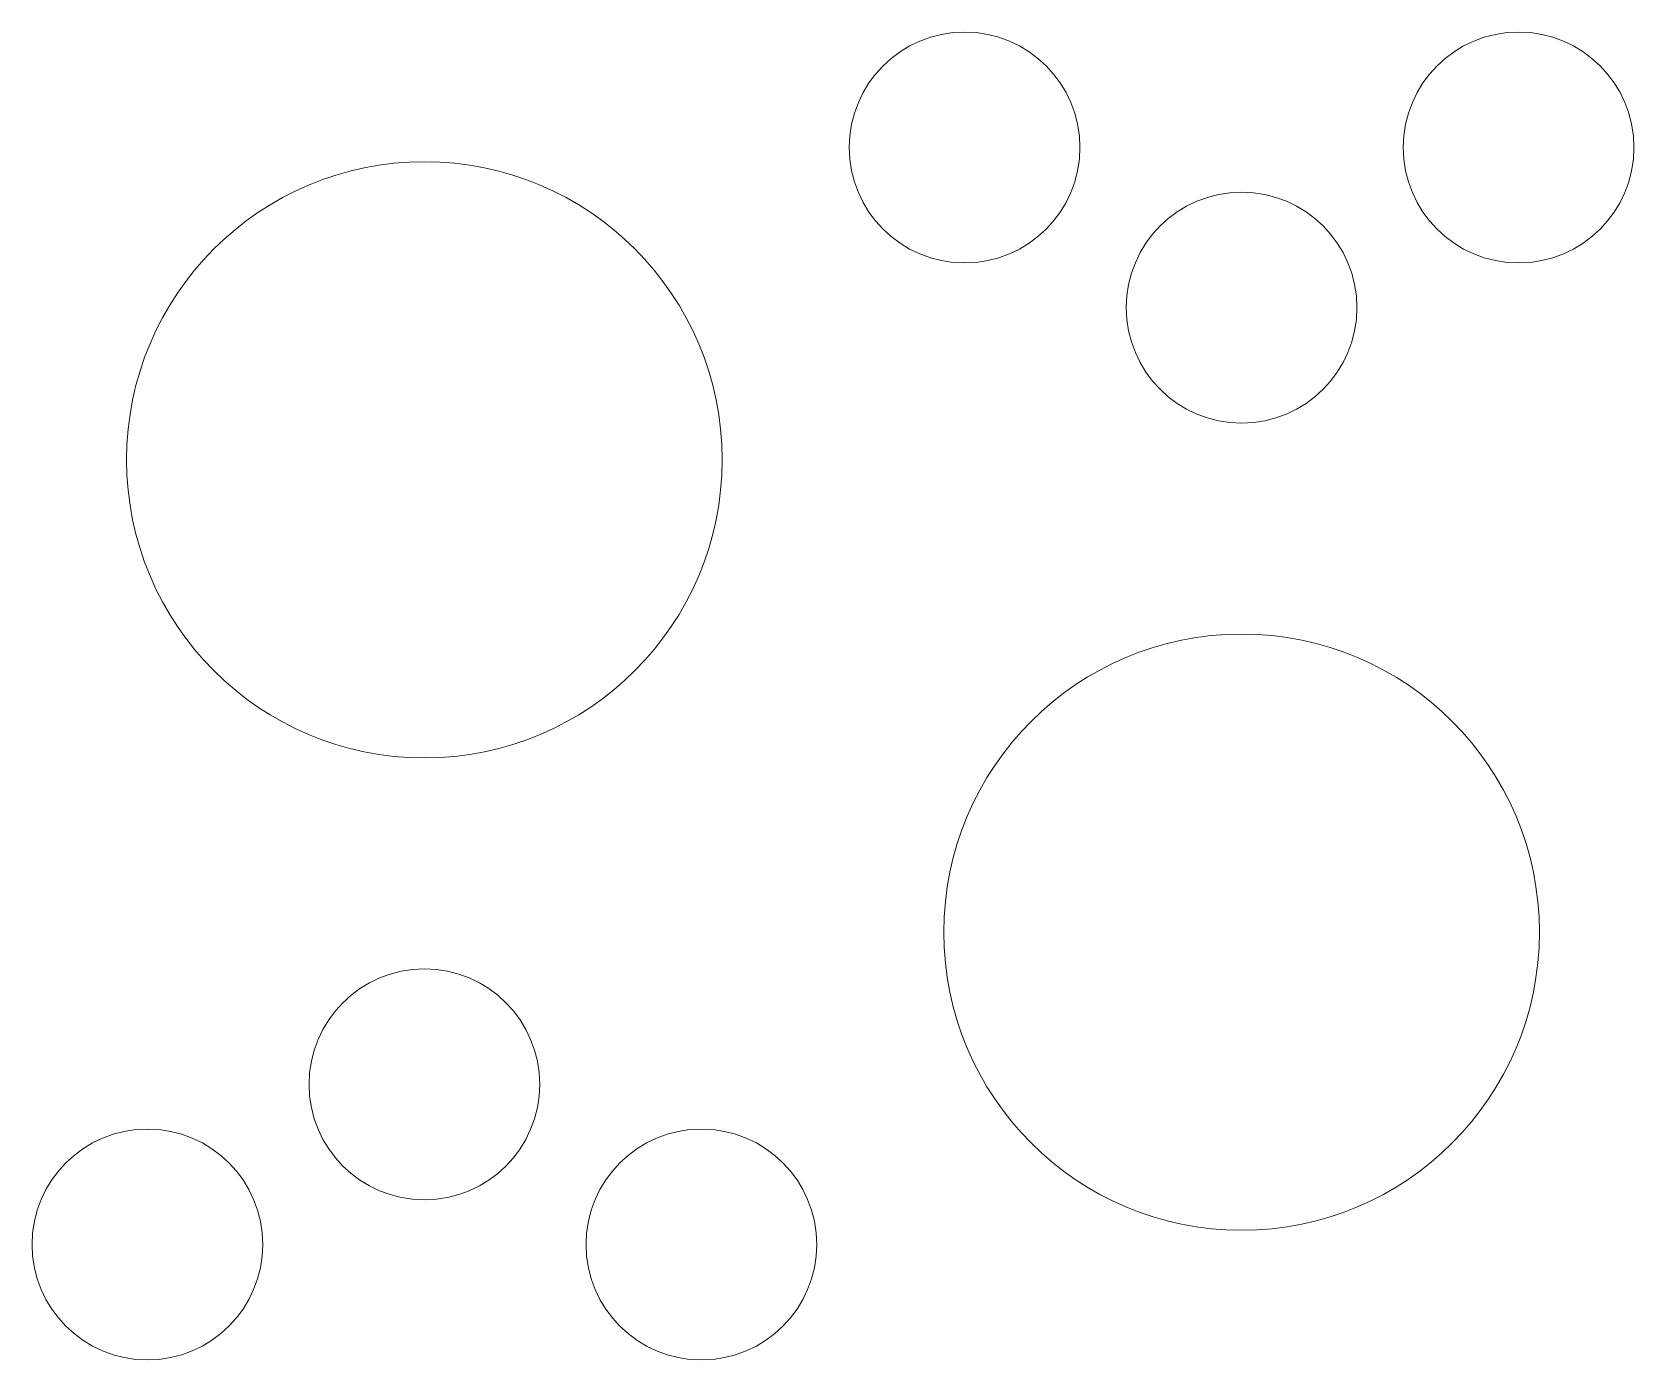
# Model space of a CAD drawing. Header units: millimetres. Extents: x -1200 to 1200, y -590 to 590.
# Drawn here: x 645.5 to 897.8, y -289 to -79.8 of the extents above; entities that cross this region are included whole.
import ezdxf

# ---------------------------------------------------------------- set-up
doc = ezdxf.new("R2010")
doc.units = ezdxf.units.MM
doc.header["$MEASUREMENT"] = 0
doc.layers.add('Layer 1', color=7, linetype='Continuous')

msp = doc.modelspace()

# ---------------------------------------------------------------- linework, layer by layer
at = {"layer": 'Layer 1', "color": 250, "lineweight": 20}
for points, knots in [([(774.2313, -97.9872), (774.2313, -87.9383), (782.3681, -79.7899), (792.4004, -79.7899), (802.4349, -79.7899), (810.5717, -87.9383), (810.5717, -97.9872), (810.5717, -108.0337), (802.4349, -116.1844), (792.4004, -116.1844), (782.3681, -116.1844), (774.2313, -108.0337), (774.2313, -97.9872)], [0, 0, 0, 0, 0.25, 0.25, 0.25, 0.5, 0.5, 0.5, 0.75, 0.75, 0.75, 1, 1, 1, 1]), ([(861.5073, -97.9872), (861.5073, -87.9383), (869.6417, -79.7899), (879.6788, -79.7899), (889.711, -79.7899), (897.8478, -87.9383), (897.8478, -97.9872), (897.8478, -108.0337), (889.711, -116.1844), (879.6788, -116.1844), (869.6417, -116.1844), (861.5073, -108.0337), (861.5073, -97.9872)], [0, 0, 0, 0, 0.25, 0.25, 0.25, 0.5, 0.5, 0.5, 0.75, 0.75, 0.75, 1, 1, 1, 1]), ([(660.3793, -147.1957), (660.3793, -147.1957), (660.4372, -144.7734), (660.4372, -144.7734), (660.4372, -144.7734), (660.6205, -142.3874), (660.6205, -142.3874), (660.6205, -142.3874), (660.9195, -140.0375), (660.9195, -140.0375), (660.9195, -140.0375), (661.332, -137.7241), (661.332, -137.7241), (661.332, -137.7241), (661.8551, -135.4538), (661.8551, -135.4538), (661.8551, -135.4538), (662.4895, -133.2296), (662.4895, -133.2296), (662.4895, -133.2296), (663.2225, -131.0463), (663.2225, -131.0463), (663.2225, -131.0463), (664.0644, -128.9163), (664.0644, -128.9163), (664.0644, -128.9163), (665.0024, -126.8393), (665.0024, -126.8393), (665.0024, -126.8393), (666.0368, -124.8108), (666.0368, -124.8108), (666.0368, -124.8108), (667.1679, -122.8451), (667.1679, -122.8451), (667.1679, -122.8451), (668.3882, -120.9397), (668.3882, -120.9397), (668.3882, -120.9397), (669.6953, -119.0969), (669.6953, -119.0969), (669.6953, -119.0969), (671.0892, -117.3193), (671.0892, -117.3193), (671.0892, -117.3193), (672.5651, -115.6144), (672.5651, -115.6144), (672.5651, -115.6144), (674.1206, -113.9794), (674.1206, -113.9794), (674.1206, -113.9794), (675.7486, -112.4267), (675.7486, -112.4267), (675.7486, -112.4267), (677.4559, -110.9486), (677.4559, -110.9486), (677.4559, -110.9486), (679.2284, -109.5504), (679.2284, -109.5504), (679.2284, -109.5504), (681.0684, -108.2414), (681.0684, -108.2414), (681.0684, -108.2414), (682.9712, -107.0169), (682.9712, -107.0169), (682.9712, -107.0169), (684.9342, -105.8868), (684.9342, -105.8868), (684.9342, -105.8868), (686.9576, -104.8507), (686.9576, -104.8507), (686.9576, -104.8507), (689.0341, -103.9089), (689.0341, -103.9089), (689.0341, -103.9089), (691.1587, -103.0708), (691.1587, -103.0708), (691.1587, -103.0708), (693.3386, -102.3319), (693.3386, -102.3319), (693.3386, -102.3319), (695.5598, -101.6989), (695.5598, -101.6989), (695.5598, -101.6989), (697.8267, -101.1774), (697.8267, -101.1774), (697.8267, -101.1774), (700.1369, -100.7621), (700.1369, -100.7621), (700.1369, -100.7621), (702.4859, -100.465), (702.4859, -100.465), (702.4859, -100.465), (704.871, -100.2815), (704.871, -100.2815), (704.871, -100.2815), (707.2898, -100.2211), (707.2898, -100.2211), (707.2898, -100.2211), (709.7087, -100.2815), (709.7087, -100.2815), (709.7087, -100.2815), (712.0914, -100.465), (712.0914, -100.465), (712.0914, -100.465), (714.4378, -100.7621), (714.4378, -100.7621), (714.4378, -100.7621), (716.7482, -101.1774), (716.7482, -101.1774), (716.7482, -101.1774), (719.0152, -101.6989), (719.0152, -101.6989), (719.0152, -101.6989), (721.241, -102.3319), (721.241, -102.3319), (721.241, -102.3319), (723.4164, -103.0708), (723.4164, -103.0708), (723.4164, -103.0708), (725.5409, -103.9089), (725.5409, -103.9089), (725.5409, -103.9089), (727.622, -104.8507), (727.622, -104.8507), (727.622, -104.8507), (729.643, -105.8868), (729.643, -105.8868), (729.643, -105.8868), (731.606, -107.0169), (731.606, -107.0169), (731.606, -107.0169), (733.5088, -108.2414), (733.5088, -108.2414), (733.5088, -108.2414), (735.3489, -109.5504), (735.3489, -109.5504), (735.3489, -109.5504), (737.124, -110.9486), (737.124, -110.9486), (737.124, -110.9486), (738.8264, -112.4267), (738.8264, -112.4267), (738.8264, -112.4267), (740.4567, -113.9794), (740.4567, -113.9794), (740.4567, -113.9794), (742.0097, -115.6144), (742.0097, -115.6144), (742.0097, -115.6144), (743.4881, -117.3193), (743.4881, -117.3193), (743.4881, -117.3193), (744.8819, -119.0969), (744.8819, -119.0969), (744.8819, -119.0969), (746.1891, -120.9397), (746.1891, -120.9397), (746.1891, -120.9397), (747.4118, -122.8475), (747.4118, -122.8475), (747.4118, -122.8475), (748.5405, -124.8108), (748.5405, -124.8108), (748.5405, -124.8108), (749.575, -126.8346), (749.575, -126.8346), (749.575, -126.8346), (750.5155, -128.9163), (750.5155, -128.9163), (750.5155, -128.9163), (751.3523, -131.0463), (751.3523, -131.0463), (751.3523, -131.0463), (752.0903, -133.2296), (752.0903, -133.2296), (752.0903, -133.2296), (752.722, -135.4538), (752.722, -135.4538), (752.722, -135.4538), (753.243, -137.7241), (753.243, -137.7241), (753.243, -137.7241), (753.6578, -140.0375), (753.6578, -140.0375), (753.6578, -140.0375), (753.9545, -142.3874), (753.9545, -142.3874), (753.9545, -142.3874), (754.1378, -144.7734), (754.1378, -144.7734), (754.1378, -144.7734), (754.1981, -147.1957), (754.1981, -147.1957), (754.1981, -147.1957), (754.1378, -149.6228), (754.1378, -149.6228), (754.1378, -149.6228), (753.9545, -152.0063), (753.9545, -152.0063), (753.9545, -152.0063), (753.6578, -154.3587), (753.6578, -154.3587), (753.6578, -154.3587), (753.243, -156.6724), (753.243, -156.6724), (753.243, -156.6724), (752.722, -158.94), (752.722, -158.94), (752.722, -158.94), (752.0903, -161.1666), (752.0903, -161.1666), (752.0903, -161.1666), (751.3523, -163.3449), (751.3523, -163.3449), (751.3523, -163.3449), (750.5155, -165.4774), (750.5155, -165.4774), (750.5155, -165.4774), (749.575, -167.5568), (749.575, -167.5568), (749.575, -167.5568), (748.5405, -169.5829), (748.5405, -169.5829), (748.5405, -169.5829), (747.4118, -171.5488), (747.4118, -171.5488), (747.4118, -171.5488), (746.1891, -173.4567), (746.1891, -173.4567), (746.1891, -173.4567), (744.8819, -175.2993), (744.8819, -175.2993), (744.8819, -175.2993), (743.4881, -177.0719), (743.4881, -177.0719), (743.4881, -177.0719), (742.0097, -178.777), (742.0097, -178.777), (742.0097, -178.777), (740.4567, -180.4142), (740.4567, -180.4142), (740.4567, -180.4142), (738.8264, -181.9696), (738.8264, -181.9696), (738.8264, -181.9696), (737.124, -183.4453), (737.124, -183.4453), (737.124, -183.4453), (735.3489, -184.8434), (735.3489, -184.8434), (735.3489, -184.8434), (733.5088, -186.1524), (733.5088, -186.1524), (733.5088, -186.1524), (731.606, -187.3744), (731.606, -187.3744), (731.606, -187.3744), (729.643, -188.5047), (729.643, -188.5047), (729.643, -188.5047), (727.622, -189.5456), (727.622, -189.5456), (727.622, -189.5456), (725.5409, -190.4826), (725.5409, -190.4826), (725.5409, -190.4826), (723.4164, -191.3254), (723.4164, -191.3254), (723.4164, -191.3254), (721.241, -192.0643), (721.241, -192.0643), (721.241, -192.0643), (719.0152, -192.6949), (719.0152, -192.6949), (719.0152, -192.6949), (716.7482, -193.2187), (716.7482, -193.2187), (716.7482, -193.2187), (714.4378, -193.6317), (714.4378, -193.6317), (714.4378, -193.6317), (712.0914, -193.9312), (712.0914, -193.9312), (712.0914, -193.9312), (709.7087, -194.1124), (709.7087, -194.1124), (709.7087, -194.1124), (707.2898, -194.1727), (707.2898, -194.1727), (707.2898, -194.1727), (704.8663, -194.1124), (704.8663, -194.1124), (704.8663, -194.1124), (702.4859, -193.9312), (702.4859, -193.9312), (702.4859, -193.9312), (700.1369, -193.6317), (700.1369, -193.6317), (700.1369, -193.6317), (697.8267, -193.2187), (697.8267, -193.2187), (697.8267, -193.2187), (695.5598, -192.6949), (695.5598, -192.6949), (695.5598, -192.6949), (693.3386, -192.0643), (693.3386, -192.0643), (693.3386, -192.0643), (691.1587, -191.3254), (691.1587, -191.3254), (691.1587, -191.3254), (689.0341, -190.4826), (689.0341, -190.4826), (689.0341, -190.4826), (686.9576, -189.5456), (686.9576, -189.5456), (686.9576, -189.5456), (684.9342, -188.5047), (684.9342, -188.5047), (684.9342, -188.5047), (682.9712, -187.3744), (682.9712, -187.3744), (682.9712, -187.3744), (681.0684, -186.1524), (681.0684, -186.1524), (681.0684, -186.1524), (679.2284, -184.8434), (679.2284, -184.8434), (679.2284, -184.8434), (677.4559, -183.4453), (677.4559, -183.4453), (677.4559, -183.4453), (675.7486, -181.9696), (675.7486, -181.9696), (675.7486, -181.9696), (674.1206, -180.4142), (674.1206, -180.4142), (674.1206, -180.4142), (672.5651, -178.777), (672.5651, -178.777), (672.5651, -178.777), (671.0892, -177.0719), (671.0892, -177.0719), (671.0892, -177.0719), (669.6953, -175.2993), (669.6953, -175.2993), (669.6953, -175.2993), (668.3882, -173.4567), (668.3882, -173.4567), (668.3882, -173.4567), (667.1679, -171.5488), (667.1679, -171.5488), (667.1679, -171.5488), (666.0368, -169.5829), (666.0368, -169.5829), (666.0368, -169.5829), (665.0024, -167.5568), (665.0024, -167.5568), (665.0024, -167.5568), (664.0644, -165.4774), (664.0644, -165.4774), (664.0644, -165.4774), (663.2225, -163.3449), (663.2225, -163.3449), (663.2225, -163.3449), (662.4895, -161.1666), (662.4895, -161.1666), (662.4895, -161.1666), (661.8551, -158.94), (661.8551, -158.94), (661.8551, -158.94), (661.332, -156.6724), (661.332, -156.6724), (661.332, -156.6724), (660.9195, -154.3587), (660.9195, -154.3587), (660.9195, -154.3587), (660.6205, -152.0063), (660.6205, -152.0063), (660.6205, -152.0063), (660.4372, -149.6228), (660.4372, -149.6228), (660.4372, -149.6228), (660.3793, -147.1957), (660.3793, -147.1957)], [0, 0, 0, 0, 0.0078125, 0.0078125, 0.0078125, 0.015625, 0.015625, 0.015625, 0.0234375, 0.0234375, 0.0234375, 0.03125, 0.03125, 0.03125, 0.0390625, 0.0390625, 0.0390625, 0.046875, 0.046875, 0.046875, 0.0546875, 0.0546875, 0.0546875, 0.0625, 0.0625, 0.0625, 0.0703125, 0.0703125, 0.0703125, 0.078125, 0.078125, 0.078125, 0.0859375, 0.0859375, 0.0859375, 0.09375, 0.09375, 0.09375, 0.1015625, 0.1015625, 0.1015625, 0.109375, 0.109375, 0.109375, 0.1171875, 0.1171875, 0.1171875, 0.125, 0.125, 0.125, 0.1328125, 0.1328125, 0.1328125, 0.140625, 0.140625, 0.140625, 0.1484375, 0.1484375, 0.1484375, 0.15625, 0.15625, 0.15625, 0.1640625, 0.1640625, 0.1640625, 0.171875, 0.171875, 0.171875, 0.1796875, 0.1796875, 0.1796875, 0.1875, 0.1875, 0.1875, 0.1953125, 0.1953125, 0.1953125, 0.203125, 0.203125, 0.203125, 0.2109375, 0.2109375, 0.2109375, 0.21875, 0.21875, 0.21875, 0.2265625, 0.2265625, 0.2265625, 0.234375, 0.234375, 0.234375, 0.2421875, 0.2421875, 0.2421875, 0.25, 0.25, 0.25, 0.2578125, 0.2578125, 0.2578125, 0.265625, 0.265625, 0.265625, 0.2734375, 0.2734375, 0.2734375, 0.28125, 0.28125, 0.28125, 0.2890625, 0.2890625, 0.2890625, 0.296875, 0.296875, 0.296875, 0.3046875, 0.3046875, 0.3046875, 0.3125, 0.3125, 0.3125, 0.3203125, 0.3203125, 0.3203125, 0.328125, 0.328125, 0.328125, 0.3359375, 0.3359375, 0.3359375, 0.34375, 0.34375, 0.34375, 0.3515625, 0.3515625, 0.3515625, 0.359375, 0.359375, 0.359375, 0.3671875, 0.3671875, 0.3671875, 0.375, 0.375, 0.375, 0.3828125, 0.3828125, 0.3828125, 0.390625, 0.390625, 0.390625, 0.3984375, 0.3984375, 0.3984375, 0.40625, 0.40625, 0.40625, 0.4140625, 0.4140625, 0.4140625, 0.421875, 0.421875, 0.421875, 0.4296875, 0.4296875, 0.4296875, 0.4375, 0.4375, 0.4375, 0.4453125, 0.4453125, 0.4453125, 0.453125, 0.453125, 0.453125, 0.4609375, 0.4609375, 0.4609375, 0.46875, 0.46875, 0.46875, 0.4765625, 0.4765625, 0.4765625, 0.484375, 0.484375, 0.484375, 0.4921875, 0.4921875, 0.4921875, 0.5, 0.5, 0.5, 0.5078125, 0.5078125, 0.5078125, 0.515625, 0.515625, 0.515625, 0.5234375, 0.5234375, 0.5234375, 0.53125, 0.53125, 0.53125, 0.5390625, 0.5390625, 0.5390625, 0.546875, 0.546875, 0.546875, 0.5546875, 0.5546875, 0.5546875, 0.5625, 0.5625, 0.5625, 0.5703125, 0.5703125, 0.5703125, 0.578125, 0.578125, 0.578125, 0.5859375, 0.5859375, 0.5859375, 0.59375, 0.59375, 0.59375, 0.6015625, 0.6015625, 0.6015625, 0.609375, 0.609375, 0.609375, 0.6171875, 0.6171875, 0.6171875, 0.625, 0.625, 0.625, 0.6328125, 0.6328125, 0.6328125, 0.640625, 0.640625, 0.640625, 0.6484375, 0.6484375, 0.6484375, 0.65625, 0.65625, 0.65625, 0.6640625, 0.6640625, 0.6640625, 0.671875, 0.671875, 0.671875, 0.6796875, 0.6796875, 0.6796875, 0.6875, 0.6875, 0.6875, 0.6953125, 0.6953125, 0.6953125, 0.703125, 0.703125, 0.703125, 0.7109375, 0.7109375, 0.7109375, 0.71875, 0.71875, 0.71875, 0.7265625, 0.7265625, 0.7265625, 0.734375, 0.734375, 0.734375, 0.7421875, 0.7421875, 0.7421875, 0.75, 0.75, 0.75, 0.7578125, 0.7578125, 0.7578125, 0.765625, 0.765625, 0.765625, 0.7734375, 0.7734375, 0.7734375, 0.78125, 0.78125, 0.78125, 0.7890625, 0.7890625, 0.7890625, 0.796875, 0.796875, 0.796875, 0.8046875, 0.8046875, 0.8046875, 0.8125, 0.8125, 0.8125, 0.8203125, 0.8203125, 0.8203125, 0.828125, 0.828125, 0.828125, 0.8359375, 0.8359375, 0.8359375, 0.84375, 0.84375, 0.84375, 0.8515625, 0.8515625, 0.8515625, 0.859375, 0.859375, 0.859375, 0.8671875, 0.8671875, 0.8671875, 0.875, 0.875, 0.875, 0.8828125, 0.8828125, 0.8828125, 0.890625, 0.890625, 0.890625, 0.8984375, 0.8984375, 0.8984375, 0.90625, 0.90625, 0.90625, 0.9140625, 0.9140625, 0.9140625, 0.921875, 0.921875, 0.921875, 0.9296875, 0.9296875, 0.9296875, 0.9375, 0.9375, 0.9375, 0.9453125, 0.9453125, 0.9453125, 0.953125, 0.953125, 0.953125, 0.9609375, 0.9609375, 0.9609375, 0.96875, 0.96875, 0.96875, 0.9765625, 0.9765625, 0.9765625, 0.984375, 0.984375, 0.984375, 0.9921875, 0.9921875, 0.9921875, 1, 1, 1, 1]), ([(817.8691, -123.2168), (817.8691, -113.1704), (826.0059, -105.0197), (836.0407, -105.0197), (846.0728, -105.0197), (854.2123, -113.1704), (854.2123, -123.2168), (854.2123, -133.2658), (846.0728, -141.4141), (836.0407, -141.4141), (826.0059, -141.4141), (817.8691, -133.2658), (817.8691, -123.2168)], [0, 0, 0, 0, 0.25, 0.25, 0.25, 0.5, 0.5, 0.5, 0.75, 0.75, 0.75, 1, 1, 1, 1]), ([(789.1277, -221.6387), (789.1277, -221.6387), (789.1929, -219.2165), (789.1929, -219.2165), (789.1929, -219.2165), (789.3713, -216.8281), (789.3713, -216.8281), (789.3713, -216.8281), (789.6703, -214.4757), (789.6703, -214.4757), (789.6703, -214.4757), (790.0828, -212.1622), (790.0828, -212.1622), (790.0828, -212.1622), (790.6083, -209.892), (790.6083, -209.892), (790.6083, -209.892), (791.238, -207.668), (791.238, -207.668), (791.238, -207.668), (791.9734, -205.4847), (791.9734, -205.4847), (791.9734, -205.4847), (792.8151, -203.3571), (792.8151, -203.3571), (792.8151, -203.3571), (793.7533, -201.2777), (793.7533, -201.2777), (793.7533, -201.2777), (794.7902, -199.2516), (794.7902, -199.2516), (794.7902, -199.2516), (795.9188, -197.2857), (795.9188, -197.2857), (795.9188, -197.2857), (797.1368, -195.3778), (797.1368, -195.3778), (797.1368, -195.3778), (798.4487, -193.5351), (798.4487, -193.5351), (798.4487, -193.5351), (799.8401, -191.7625), (799.8401, -191.7625), (799.8401, -191.7625), (801.3159, -190.0527), (801.3159, -190.0527), (801.3159, -190.0527), (802.8715, -188.4202), (802.8715, -188.4202), (802.8715, -188.4202), (804.5016, -186.865), (804.5016, -186.865), (804.5016, -186.865), (806.2068, -185.3868), (806.2068, -185.3868), (806.2068, -185.3868), (807.9793, -183.991), (807.9793, -183.991), (807.9793, -183.991), (809.8169, -182.682), (809.8169, -182.682), (809.8169, -182.682), (811.7245, -181.46), (811.7245, -181.46), (811.7245, -181.46), (813.6875, -180.325), (813.6875, -180.325), (813.6875, -180.325), (815.7084, -179.2914), (815.7084, -179.2914), (815.7084, -179.2914), (817.7849, -178.3519), (817.7849, -178.3519), (817.7849, -178.3519), (819.9119, -177.5115), (819.9119, -177.5115), (819.9119, -177.5115), (822.0896, -176.77), (822.0896, -176.77), (822.0896, -176.77), (824.3131, -176.1397), (824.3131, -176.1397), (824.3131, -176.1397), (826.5799, -175.6158), (826.5799, -175.6158), (826.5799, -175.6158), (828.8879, -175.2028), (828.8879, -175.2028), (828.8879, -175.2028), (831.2345, -174.9033), (831.2345, -174.9033), (831.2345, -174.9033), (833.6195, -174.7222), (833.6195, -174.7222), (833.6195, -174.7222), (836.0407, -174.6619), (836.0407, -174.6619), (836.0407, -174.6619), (838.4595, -174.7222), (838.4595, -174.7222), (838.4595, -174.7222), (840.8447, -174.9033), (840.8447, -174.9033), (840.8447, -174.9033), (843.1911, -175.2028), (843.1911, -175.2028), (843.1911, -175.2028), (845.499, -175.6158), (845.499, -175.6158), (845.499, -175.6158), (847.7682, -176.1397), (847.7682, -176.1397), (847.7682, -176.1397), (849.9894, -176.77), (849.9894, -176.77), (849.9894, -176.77), (852.1672, -177.5115), (852.1672, -177.5115), (852.1672, -177.5115), (854.2943, -178.3519), (854.2943, -178.3519), (854.2943, -178.3519), (856.3707, -179.2914), (856.3707, -179.2914), (856.3707, -179.2914), (858.3915, -180.325), (858.3915, -180.325), (858.3915, -180.325), (860.3593, -181.46), (860.3593, -181.46), (860.3593, -181.46), (862.262, -182.682), (862.262, -182.682), (862.262, -182.682), (864.0996, -183.991), (864.0996, -183.991), (864.0996, -183.991), (865.8747, -185.3868), (865.8747, -185.3868), (865.8747, -185.3868), (867.5772, -186.865), (867.5772, -186.865), (867.5772, -186.865), (869.2074, -188.4202), (869.2074, -188.4202), (869.2074, -188.4202), (870.7654, -190.0527), (870.7654, -190.0527), (870.7654, -190.0527), (872.239, -191.7625), (872.239, -191.7625), (872.239, -191.7625), (873.6329, -193.5351), (873.6329, -193.5351), (873.6329, -193.5351), (874.9424, -195.3778), (874.9424, -195.3778), (874.9424, -195.3778), (876.1601, -197.2857), (876.1601, -197.2857), (876.1601, -197.2857), (877.2913, -199.2516), (877.2913, -199.2516), (877.2913, -199.2516), (878.3259, -201.2777), (878.3259, -201.2777), (878.3259, -201.2777), (879.2665, -203.3571), (879.2665, -203.3571), (879.2665, -203.3571), (880.1056, -205.4847), (880.1056, -205.4847), (880.1056, -205.4847), (880.8412, -207.668), (880.8412, -207.668), (880.8412, -207.668), (881.4729, -209.892), (881.4729, -209.892), (881.4729, -209.892), (881.9963, -212.1622), (881.9963, -212.1622), (881.9963, -212.1622), (882.4088, -214.4757), (882.4088, -214.4757), (882.4088, -214.4757), (882.7053, -216.8281), (882.7053, -216.8281), (882.7053, -216.8281), (882.8886, -219.2165), (882.8886, -219.2165), (882.8886, -219.2165), (882.9489, -221.6387), (882.9489, -221.6387), (882.9489, -221.6387), (882.8886, -224.0611), (882.8886, -224.0611), (882.8886, -224.0611), (882.7053, -226.4473), (882.7053, -226.4473), (882.7053, -226.4473), (882.4088, -228.7969), (882.4088, -228.7969), (882.4088, -228.7969), (881.9963, -231.1105), (881.9963, -231.1105), (881.9963, -231.1105), (881.4729, -233.3806), (881.4729, -233.3806), (881.4729, -233.3806), (880.8412, -235.6049), (880.8412, -235.6049), (880.8412, -235.6049), (880.1056, -237.7881), (880.1056, -237.7881), (880.1056, -237.7881), (879.2665, -239.9158), (879.2665, -239.9158), (879.2665, -239.9158), (878.3259, -241.9999), (878.3259, -241.9999), (878.3259, -241.9999), (877.2913, -244.0238), (877.2913, -244.0238), (877.2913, -244.0238), (876.1601, -245.9894), (876.1601, -245.9894), (876.1601, -245.9894), (874.9424, -247.8949), (874.9424, -247.8949), (874.9424, -247.8949), (873.6329, -249.7374), (873.6329, -249.7374), (873.6329, -249.7374), (872.239, -251.5151), (872.239, -251.5151), (872.239, -251.5151), (870.7654, -253.2201), (870.7654, -253.2201), (870.7654, -253.2201), (869.2074, -254.8525), (869.2074, -254.8525), (869.2074, -254.8525), (867.5772, -256.4079), (867.5772, -256.4079), (867.5772, -256.4079), (865.8747, -257.8858), (865.8747, -257.8858), (865.8747, -257.8858), (864.0996, -259.2842), (864.0996, -259.2842), (864.0996, -259.2842), (862.262, -260.593), (862.262, -260.593), (862.262, -260.593), (860.3593, -261.8176), (860.3593, -261.8176), (860.3593, -261.8176), (858.3915, -262.9478), (858.3915, -262.9478), (858.3915, -262.9478), (856.3707, -263.9839), (856.3707, -263.9839), (856.3707, -263.9839), (854.2943, -264.9256), (854.2943, -264.9256), (854.2943, -264.9256), (852.1672, -265.7637), (852.1672, -265.7637), (852.1672, -265.7637), (849.9894, -266.5025), (849.9894, -266.5025), (849.9894, -266.5025), (847.7682, -267.1354), (847.7682, -267.1354), (847.7682, -267.1354), (845.499, -267.657), (845.499, -267.657), (845.499, -267.657), (843.1911, -268.07), (843.1911, -268.07), (843.1911, -268.07), (840.8447, -268.3695), (840.8447, -268.3695), (840.8447, -268.3695), (838.4595, -268.553), (838.4595, -268.553), (838.4595, -268.553), (836.0407, -268.6134), (836.0407, -268.6134), (836.0407, -268.6134), (833.6195, -268.553), (833.6195, -268.553), (833.6195, -268.553), (831.2345, -268.3695), (831.2345, -268.3695), (831.2345, -268.3695), (828.8879, -268.07), (828.8879, -268.07), (828.8879, -268.07), (826.5799, -267.657), (826.5799, -267.657), (826.5799, -267.657), (824.3105, -267.1354), (824.3105, -267.1354), (824.3105, -267.1354), (822.0896, -266.5025), (822.0896, -266.5025), (822.0896, -266.5025), (819.9119, -265.7637), (819.9119, -265.7637), (819.9119, -265.7637), (817.7849, -264.9256), (817.7849, -264.9256), (817.7849, -264.9256), (815.7084, -263.9839), (815.7084, -263.9839), (815.7084, -263.9839), (813.6875, -262.9478), (813.6875, -262.9478), (813.6875, -262.9478), (811.7245, -261.8176), (811.7245, -261.8176), (811.7245, -261.8176), (809.8169, -260.593), (809.8169, -260.593), (809.8169, -260.593), (807.9793, -259.2842), (807.9793, -259.2842), (807.9793, -259.2842), (806.2068, -257.8858), (806.2068, -257.8858), (806.2068, -257.8858), (804.5016, -256.4079), (804.5016, -256.4079), (804.5016, -256.4079), (802.8715, -254.8525), (802.8715, -254.8525), (802.8715, -254.8525), (801.3159, -253.2201), (801.3159, -253.2201), (801.3159, -253.2201), (799.8401, -251.5151), (799.8401, -251.5151), (799.8401, -251.5151), (798.4487, -249.7374), (798.4487, -249.7374), (798.4487, -249.7374), (797.1368, -247.8949), (797.1368, -247.8949), (797.1368, -247.8949), (795.9188, -245.9894), (795.9188, -245.9894), (795.9188, -245.9894), (794.7902, -244.0238), (794.7902, -244.0238), (794.7902, -244.0238), (793.7533, -241.9999), (793.7533, -241.9999), (793.7533, -241.9999), (792.8151, -239.9158), (792.8151, -239.9158), (792.8151, -239.9158), (791.9734, -237.7881), (791.9734, -237.7881), (791.9734, -237.7881), (791.238, -235.6098), (791.238, -235.6098), (791.238, -235.6098), (790.6083, -233.3806), (790.6083, -233.3806), (790.6083, -233.3806), (790.0828, -231.1105), (790.0828, -231.1105), (790.0828, -231.1105), (789.6703, -228.7969), (789.6703, -228.7969), (789.6703, -228.7969), (789.3713, -226.4473), (789.3713, -226.4473), (789.3713, -226.4473), (789.1929, -224.0611), (789.1929, -224.0611), (789.1929, -224.0611), (789.1277, -221.6387), (789.1277, -221.6387)], [0, 0, 0, 0, 0.0078125, 0.0078125, 0.0078125, 0.015625, 0.015625, 0.015625, 0.0234375, 0.0234375, 0.0234375, 0.03125, 0.03125, 0.03125, 0.0390625, 0.0390625, 0.0390625, 0.046875, 0.046875, 0.046875, 0.0546875, 0.0546875, 0.0546875, 0.0625, 0.0625, 0.0625, 0.0703125, 0.0703125, 0.0703125, 0.078125, 0.078125, 0.078125, 0.0859375, 0.0859375, 0.0859375, 0.09375, 0.09375, 0.09375, 0.1015625, 0.1015625, 0.1015625, 0.109375, 0.109375, 0.109375, 0.1171875, 0.1171875, 0.1171875, 0.125, 0.125, 0.125, 0.1328125, 0.1328125, 0.1328125, 0.140625, 0.140625, 0.140625, 0.1484375, 0.1484375, 0.1484375, 0.15625, 0.15625, 0.15625, 0.1640625, 0.1640625, 0.1640625, 0.171875, 0.171875, 0.171875, 0.1796875, 0.1796875, 0.1796875, 0.1875, 0.1875, 0.1875, 0.1953125, 0.1953125, 0.1953125, 0.203125, 0.203125, 0.203125, 0.2109375, 0.2109375, 0.2109375, 0.21875, 0.21875, 0.21875, 0.2265625, 0.2265625, 0.2265625, 0.234375, 0.234375, 0.234375, 0.2421875, 0.2421875, 0.2421875, 0.25, 0.25, 0.25, 0.2578125, 0.2578125, 0.2578125, 0.265625, 0.265625, 0.265625, 0.2734375, 0.2734375, 0.2734375, 0.28125, 0.28125, 0.28125, 0.2890625, 0.2890625, 0.2890625, 0.296875, 0.296875, 0.296875, 0.3046875, 0.3046875, 0.3046875, 0.3125, 0.3125, 0.3125, 0.3203125, 0.3203125, 0.3203125, 0.328125, 0.328125, 0.328125, 0.3359375, 0.3359375, 0.3359375, 0.34375, 0.34375, 0.34375, 0.3515625, 0.3515625, 0.3515625, 0.359375, 0.359375, 0.359375, 0.3671875, 0.3671875, 0.3671875, 0.375, 0.375, 0.375, 0.3828125, 0.3828125, 0.3828125, 0.390625, 0.390625, 0.390625, 0.3984375, 0.3984375, 0.3984375, 0.40625, 0.40625, 0.40625, 0.4140625, 0.4140625, 0.4140625, 0.421875, 0.421875, 0.421875, 0.4296875, 0.4296875, 0.4296875, 0.4375, 0.4375, 0.4375, 0.4453125, 0.4453125, 0.4453125, 0.453125, 0.453125, 0.453125, 0.4609375, 0.4609375, 0.4609375, 0.46875, 0.46875, 0.46875, 0.4765625, 0.4765625, 0.4765625, 0.484375, 0.484375, 0.484375, 0.4921875, 0.4921875, 0.4921875, 0.5, 0.5, 0.5, 0.5078125, 0.5078125, 0.5078125, 0.515625, 0.515625, 0.515625, 0.5234375, 0.5234375, 0.5234375, 0.53125, 0.53125, 0.53125, 0.5390625, 0.5390625, 0.5390625, 0.546875, 0.546875, 0.546875, 0.5546875, 0.5546875, 0.5546875, 0.5625, 0.5625, 0.5625, 0.5703125, 0.5703125, 0.5703125, 0.578125, 0.578125, 0.578125, 0.5859375, 0.5859375, 0.5859375, 0.59375, 0.59375, 0.59375, 0.6015625, 0.6015625, 0.6015625, 0.609375, 0.609375, 0.609375, 0.6171875, 0.6171875, 0.6171875, 0.625, 0.625, 0.625, 0.6328125, 0.6328125, 0.6328125, 0.640625, 0.640625, 0.640625, 0.6484375, 0.6484375, 0.6484375, 0.65625, 0.65625, 0.65625, 0.6640625, 0.6640625, 0.6640625, 0.671875, 0.671875, 0.671875, 0.6796875, 0.6796875, 0.6796875, 0.6875, 0.6875, 0.6875, 0.6953125, 0.6953125, 0.6953125, 0.703125, 0.703125, 0.703125, 0.7109375, 0.7109375, 0.7109375, 0.71875, 0.71875, 0.71875, 0.7265625, 0.7265625, 0.7265625, 0.734375, 0.734375, 0.734375, 0.7421875, 0.7421875, 0.7421875, 0.75, 0.75, 0.75, 0.7578125, 0.7578125, 0.7578125, 0.765625, 0.765625, 0.765625, 0.7734375, 0.7734375, 0.7734375, 0.78125, 0.78125, 0.78125, 0.7890625, 0.7890625, 0.7890625, 0.796875, 0.796875, 0.796875, 0.8046875, 0.8046875, 0.8046875, 0.8125, 0.8125, 0.8125, 0.8203125, 0.8203125, 0.8203125, 0.828125, 0.828125, 0.828125, 0.8359375, 0.8359375, 0.8359375, 0.84375, 0.84375, 0.84375, 0.8515625, 0.8515625, 0.8515625, 0.859375, 0.859375, 0.859375, 0.8671875, 0.8671875, 0.8671875, 0.875, 0.875, 0.875, 0.8828125, 0.8828125, 0.8828125, 0.890625, 0.890625, 0.890625, 0.8984375, 0.8984375, 0.8984375, 0.90625, 0.90625, 0.90625, 0.9140625, 0.9140625, 0.9140625, 0.921875, 0.921875, 0.921875, 0.9296875, 0.9296875, 0.9296875, 0.9375, 0.9375, 0.9375, 0.9453125, 0.9453125, 0.9453125, 0.953125, 0.953125, 0.953125, 0.9609375, 0.9609375, 0.9609375, 0.96875, 0.96875, 0.96875, 0.9765625, 0.9765625, 0.9765625, 0.984375, 0.984375, 0.984375, 0.9921875, 0.9921875, 0.9921875, 1, 1, 1, 1]), ([(689.1184, -245.6176), (689.1184, -235.5687), (697.2528, -227.4203), (707.2898, -227.4203), (717.322, -227.4203), (725.4613, -235.5687), (725.4613, -245.6176), (725.4613, -255.664), (717.322, -263.8147), (707.2898, -263.8147), (697.2528, -263.8147), (689.1184, -255.664), (689.1184, -245.6176)], [0, 0, 0, 0, 0.25, 0.25, 0.25, 0.5, 0.5, 0.5, 0.75, 0.75, 0.75, 1, 1, 1, 1]), ([(645.4804, -270.8473), (645.4804, -260.8009), (653.6171, -252.6501), (663.6519, -252.6501), (673.6841, -252.6501), (681.821, -260.8009), (681.821, -270.8473), (681.821, -280.8939), (673.6841, -289.0446), (663.6519, -289.0446), (653.6171, -289.0446), (645.4804, -280.8939), (645.4804, -270.8473)], [0, 0, 0, 0, 0.25, 0.25, 0.25, 0.5, 0.5, 0.5, 0.75, 0.75, 0.75, 1, 1, 1, 1]), ([(732.7563, -270.8473), (732.7563, -260.8009), (740.8909, -252.6501), (750.9278, -252.6501), (760.9602, -252.6501), (769.0969, -260.8009), (769.0969, -270.8473), (769.0969, -280.8939), (760.9602, -289.0446), (750.9278, -289.0446), (740.8909, -289.0446), (732.7563, -280.8939), (732.7563, -270.8473)], [0, 0, 0, 0, 0.25, 0.25, 0.25, 0.5, 0.5, 0.5, 0.75, 0.75, 0.75, 1, 1, 1, 1])]:
    msp.add_open_spline(points, degree=3, knots=knots, dxfattribs=at)

doc.saveas('drawing.dxf')
